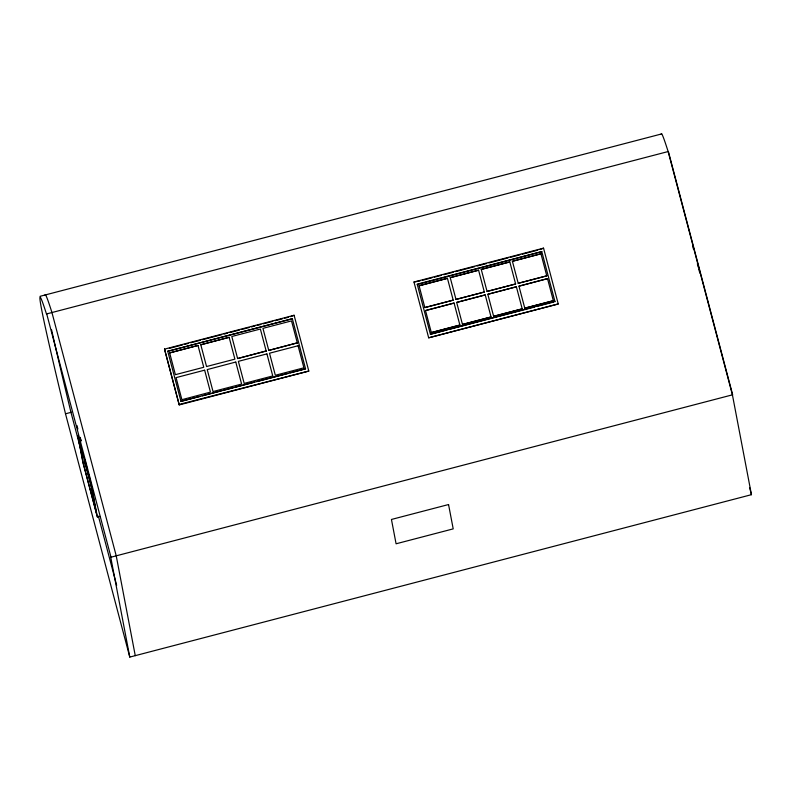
<?xml version="1.0" encoding="UTF-8"?>
<svg xmlns="http://www.w3.org/2000/svg" width="791" height="791" viewBox="0 0 791 791"><rect width="100%" height="100%" fill="white"/><g stroke="black" fill="none" stroke-linecap="round" stroke-linejoin="round"><path stroke-width="1.19" d="M40.025 296.318L661.691 133.916M413.97 282.011L543.546 248.156L558.248 303.962L428.673 337.806L413.97 282.011L420.001 280.943M422.384 280.321L431.896 277.829M434.269 277.216L441.398 275.347M443.781 274.724L453.292 272.242M455.665 271.62L474.689 266.656M477.062 266.033L486.574 263.551M488.947 262.928L507.97 257.955M510.353 257.342L519.855 254.85M522.238 254.227L537.692 250.193M540.065 249.57L543.546 248.156M164.528 349.128L294.104 315.273L308.806 371.068L179.231 404.923L164.528 349.128L179.231 404.923M169.373 348.366L182.454 344.945M184.827 344.332L188.396 343.393M190.769 342.77L200.281 340.288M202.654 339.665L221.678 334.702M224.051 334.079L227.62 333.149M230.003 332.527L239.505 330.045M241.888 329.422L249.017 327.563M251.4 326.94L254.959 326.001M257.342 325.388L260.901 324.448M263.284 323.835L272.796 321.344M275.169 320.731L282.308 318.862M284.681 318.239L288.25 317.31M290.623 316.687L294.104 315.273M554.995 301.717L541.786 251.607L417.203 284.157L430.413 334.257L447.024 329.926M417.272 284.542L541.786 251.607M292.344 318.724L167.751 351.273L292.344 318.724L305.553 368.833L290.129 372.858M481.254 269.474L509.809 261.92L515.633 283.979L487.058 291.434L481.244 269.375L509.809 261.92M512.41 261.337L540.955 253.782L546.779 275.841L518.214 283.307L512.39 261.238L540.955 253.782M419.082 285.749L447.439 278.333L453.194 300.155L424.846 307.561L419.101 285.838L447.439 278.333M450.227 277.611L478.585 270.206L484.339 292.017L455.992 299.423L450.247 277.7L478.585 270.206M169.64 352.865L197.997 345.449L203.752 367.271L175.394 374.677L169.66 352.954L197.997 345.449M200.785 344.728L229.143 337.312L234.897 359.134L206.55 366.54L200.805 344.817L229.143 337.312M266.191 351.095L260.368 329.036L231.803 336.491L237.616 358.55L266.171 350.996L237.616 358.55M297.337 342.958L291.513 320.899L262.948 328.354L268.762 350.413L297.317 342.859L268.762 350.413M425.509 310.517L454.083 303.052L459.897 325.111L431.332 332.576L425.528 310.606L454.083 303.052M456.684 302.469L485.229 294.914L491.053 316.973L462.478 324.439L456.664 302.38L485.229 294.914M487.829 294.331L516.375 286.777L522.198 308.836L493.633 316.301L487.81 294.242L516.375 286.777M518.955 286.105L547.52 278.64L553.344 300.699L524.779 308.164L518.975 286.204L547.52 278.64M204.642 370.168L176.067 377.623L181.89 399.692L210.446 392.128L204.661 370.257M235.787 362.031L207.232 369.585L213.036 391.555L241.611 384.09L235.807 362.13M266.933 353.893L238.368 361.358L244.192 383.417L272.757 375.952L266.953 353.992M661.217 134.49A574.948 7.87 75.4 0 1 668.138 151.565L732.417 394.857L751.45 494.682L129.783 657.084L65.505 413.792L71.477 412.23M459.887 325.012L431.332 332.576M524.779 308.164L553.344 300.699M554.926 301.331L430.413 334.257M449.397 329.303L534.825 306.987M537.198 306.364L553.809 302.024M167.751 351.273L180.971 401.373L199.955 396.42M202.328 395.797L221.312 390.833M223.685 390.22L233.177 387.738M235.55 387.115L254.534 382.162M256.907 381.539L287.756 373.481M179.142 404.438L308.806 371.068M91.716 488.413L96.532 513.685L83.401 463.971L85.299 463.467L92.804 491.883M97.372 516.988L92.359 490.697L77.745 435.386L82.758 461.677L97.372 516.988L99.745 516.365M692.609 245.783L693.509 249.214M697.355 263.759L698.275 267.22M698.888 269.533L699.798 273.004M749.561 487.533L751.45 494.682M81.048 440.884L80.109 437.334L80.989 440.785M76.945 425.489L77.874 429.019M46.709 313.889L110.987 557.18M84.736 459.492L87.277 469.261M88.701 474.521L89.927 479.148M81.058 450.524L70.972 412.358A574.948 7.87 75.4 0 1 51.573 329.788M98.391 516.118L116.663 585.291M558.248 303.962L428.673 337.806M546.779 275.841L518.214 283.307M522.198 308.836L493.633 316.301M515.633 283.979L487.058 291.434M491.053 316.973L462.478 324.439M484.339 292.017L455.992 299.423M453.194 300.155L424.846 307.561M305.553 368.833L180.971 401.373M135.261 655.66L116.228 555.826L51.949 312.534A574.948 7.87 75.4 0 0 45.028 295.458M129.783 657.084L110.75 557.26L732.654 394.778L668.375 151.486L46.471 313.968A574.948 7.87 75.4 0 0 65.505 413.792M91.756 487.197L92.201 489.52M90.332 480.829L91.44 486.623M84.617 459.858L85.636 464.663M78.576 438.689L83.401 463.971M298.078 345.756L269.513 353.221L275.337 375.28L303.902 367.815L298.098 345.855M448.556 504.539L391.446 519.46L396.083 543.793L453.203 528.872L448.556 504.539"/></g></svg>
